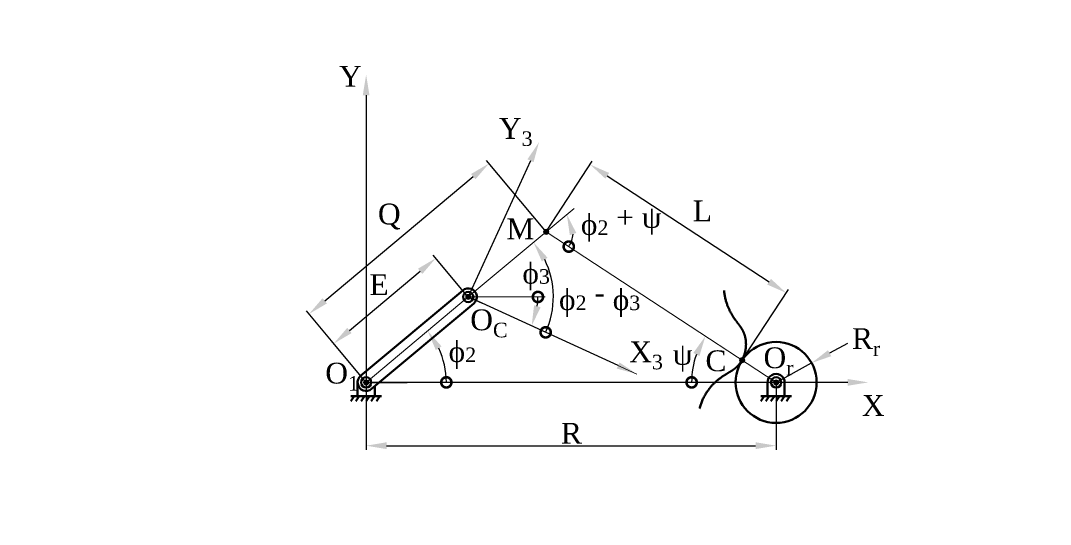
# Model space of a CAD drawing. Header units: millimetres. Extents: x -627 to 1823, y -1195 to 1759.
# Drawn here: x -428.2 to -106.7, y 58.1 to 215.3 of the extents above; entities that cross this region are included whole.
import ezdxf
from ezdxf import colors
from ezdxf.entities.mleader import LeaderData, LeaderLine
from ezdxf.math import Vec2, Vec3

# ---------------------------------------------------------------- set-up
doc = ezdxf.new("R2010")
doc.units = ezdxf.units.MM
for name, color, linetype, lineweight in [('coordinate', 7, 'Continuous', 20), ('DIM', 7, 'Continuous', 20), ('PROFILE', 7, 'Continuous', 50)]:
    doc.layers.add(name, color=color, linetype=linetype, lineweight=lineweight)
doc.styles.get("Standard").update_dxf_attribs({"font": 'arial.ttf'})
doc.dimstyles.new('凸輪專題用', dxfattribs={"dimtxt": 2.5, "dimasz": 8, "dimexe": 1.25, "dimexo": 0.625, "dimtad": 1, "dimtxsty": 'Standard', "dimcen": 0, "dimadec": 0, "dimazin": 0, "dimtfac": 1, "dimtmove": 0, "dimatfit": 3, "dimfxl": 1, "dimarcsym": 0})

# ---------------------------------------------------------------- blocks, each defined once
blk = doc.blocks.new('_DotSmall')
at = {"color": 0, "linetype": 'ByBlock', "const_width": 0.5}
blk.add_lwpolyline([(-0.0625, 0, 1), (0.0625, 0, 1)], format="xyb", close=True, dxfattribs=at)
blk = doc.blocks.new('*D25')
at = {"layer": 'Defpoints', "color": 0, "transparency": 16777216}
for p in [(111.14, 439.26), (101.88, 431.52), (101.88, 431.52), (109.91, 433.75), (146.75, 402.15)]:
    blk.add_point(p, dxfattribs=at)
at = {"layer": 'DIM', "color": 0, "lineweight": -2, "transparency": 16777216}
blk.add_arc((101.88, 431.52), 8.33, 326.7967, 12.1247, dxfattribs=at)
at = {"layer": 'DIM', "color": 0, "transparency": 16777216}
blk.add_solid([(109.43, 432.98), (110.63, 433.56), (108.28, 436.87)], dxfattribs=at)
at = {"layer": 'DIM', "color": 0, "lineweight": -2, "transparency": 16777216, "xscale": 4, "yscale": 4, "zscale": 4, "rotation": 236.7967224237233}
blk.add_blockref('_DotSmall', (108.86, 426.96), dxfattribs=at)
blk = doc.blocks.new('*D28')
at = {"layer": 'Defpoints', "color": 0, "transparency": 16777216}
for p in [(101.88, 431.52), (102.13, 424.92), (86.68, 418.82), (86.68, 418.82), (121.61, 409.4)]:
    blk.add_point(p, dxfattribs=at)
at = {"layer": 'DIM', "color": 0, "lineweight": -2, "transparency": 16777216}
blk.add_arc((86.68, 418.82), 16.61, 344.9147, 26.0608, dxfattribs=at)
at = {"layer": 'DIM', "color": 0, "transparency": 16777216}
blk.add_solid([(101.04, 425.75), (102.16, 426.47), (99.42, 429.47)], dxfattribs=at)
at = {"layer": 'DIM', "color": 0, "lineweight": -2, "transparency": 16777216, "xscale": 4, "yscale": 4, "zscale": 4, "rotation": 254.9147327867577}
blk.add_blockref('_DotSmall', (102.72, 414.49), dxfattribs=at)
blk = doc.blocks.new('*D38')
at = {"layer": 'Defpoints', "color": 0, "transparency": 16777216}
for p in [(-288.47, 129.08), (-297.96, 113.63), (-320.35, 102.42), (-320.35, 102.42), (-192.35, 102.42)]:
    blk.add_point(p, dxfattribs=at)
at = {"layer": 'DIM', "color": 0, "lineweight": -2, "transparency": 16777216}
blk.add_arc((-320.35, 102.42), 25.04, 0, 25.2136, dxfattribs=at)
at = {"layer": 'DIM', "color": 0, "transparency": 16777216}
blk.add_solid([(-298.6, 112.51), (-296.8, 113.66), (-301.14, 118.48)], dxfattribs=at)
at = {"layer": 'DIM', "color": 0, "lineweight": -2, "transparency": 16777216, "xscale": 6.4, "yscale": 6.4, "zscale": 6.4, "rotation": 270}
blk.add_blockref('_DotSmall', (-295.31, 102.42), dxfattribs=at)
blk = doc.blocks.new('*D39')
at = {"layer": 'Defpoints', "color": 0, "transparency": 16777216}
for p in [(-298.59, 141.18), (-288.47, 129.08), (-320.35, 102.42)]:
    blk.add_point(p, dxfattribs=at)
at = {"layer": 'DIM', "color": 0, "lineweight": -2, "transparency": 16777216}
for p, q in [((-288.87, 129.56), (-299.39, 142.14)), ((-325.56, 118.63), (-303.5, 137.08)), ((-320.75, 102.9), (-331.28, 115.48))]:
    blk.add_line(p, q, dxfattribs=at)
at = {"layer": 'DIM', "color": 0, "transparency": 16777216}
for points in [[(-304.18, 137.9), (-302.81, 136.26), (-298.59, 141.18)], [(-326.25, 119.45), (-324.88, 117.81), (-330.47, 114.52)]]:
    blk.add_solid(points, dxfattribs=at)
at = {"layer": 'DIM', "color": 0, "transparency": 16777216, "insert": (-315.78, 129.25), "char_height": 2.5, "attachment_point": 5, "rotation": 39.8965}
blk.add_mtext('{\\fTimes New Roman|b0|i0|c0|p18; }', dxfattribs=at)
blk = doc.blocks.new('*D35')
at = {"layer": 'Defpoints', "color": 0, "transparency": 16777216}
for p in [(-281.99, 170.75), (-264.15, 149.41), (-320.35, 102.42)]:
    blk.add_point(p, dxfattribs=at)
at = {"layer": 'DIM', "color": 0, "lineweight": -2, "transparency": 16777216}
for p, q in [((-264.55, 149.89), (-282.79, 171.71)), ((-333.29, 127.87), (-286.9, 166.64)), ((-320.75, 102.9), (-339, 124.72))]:
    blk.add_line(p, q, dxfattribs=at)
at = {"layer": 'DIM', "color": 0, "transparency": 16777216}
for points in [[(-287.59, 167.46), (-286.22, 165.83), (-281.99, 170.75)], [(-333.97, 128.68), (-332.6, 127.05), (-338.2, 123.76)]]:
    blk.add_solid(points, dxfattribs=at)
at = {"layer": 'DIM', "color": 0, "transparency": 16777216, "insert": (-309.51, 150.19), "char_height": 2.5, "attachment_point": 5, "rotation": 39.8965}
blk.add_mtext('{\\fTimes New Roman|b0|i0|c0|p18; }', dxfattribs=at)
blk = doc.blocks.new('*D36')
at = {"layer": 'Defpoints', "color": 0, "transparency": 16777216}
for p in [(-320.35, 102.42), (-192.35, 102.42), (-192.35, 82.66)]:
    blk.add_point(p, dxfattribs=at)
at = {"layer": 'DIM', "color": 0, "lineweight": -2, "transparency": 16777216}
for p, q in [((-320.35, 101.79), (-320.35, 81.41)), ((-192.35, 101.79), (-192.35, 81.41)), ((-313.95, 82.66), (-198.75, 82.66))]:
    blk.add_line(p, q, dxfattribs=at)
at = {"layer": 'DIM', "color": 0, "transparency": 16777216}
for points in [[(-313.95, 83.73), (-313.95, 81.6), (-320.35, 82.66)], [(-198.75, 83.73), (-198.75, 81.6), (-192.35, 82.66)]]:
    blk.add_solid(points, dxfattribs=at)
at = {"layer": 'DIM', "color": 0, "transparency": 16777216, "insert": (-256.25, 86.54), "char_height": 2.5, "attachment_point": 5}
blk.add_mtext('{\\fTimes New Roman|b0|i0|c0|p18;\\H2.6x;R\\fArial|b0|i0|c0|p34;\\H0.61538x; }', dxfattribs=at)
blk = doc.blocks.new('*D37')
at = {"layer": 'Defpoints', "color": 0, "transparency": 16777216}
for p in [(-181.25, 108.47), (-192.35, 102.42)]:
    blk.add_point(p, dxfattribs=at)
at = {"layer": 'DIM', "color": 0, "lineweight": -2, "transparency": 16777216}
for p, q in [((-170.02, 114.6), (-175.63, 111.53)), ((-192.35, 102.42), (-181.25, 108.47))]:
    blk.add_line(p, q, dxfattribs=at)
at = {"layer": 'DIM', "color": 0, "transparency": 16777216}
blk.add_solid([(-176.15, 112.47), (-175.12, 110.6), (-181.25, 108.47)], dxfattribs=at)
blk = doc.blocks.new('*D40')
at = {"layer": 'Defpoints', "color": 0, "transparency": 16777216}
for p in [(-264.15, 149.41), (-263.26, 137.47), (-288.47, 129.08), (-288.47, 129.08), (-235.83, 105.01)]:
    blk.add_point(p, dxfattribs=at)
at = {"layer": 'DIM', "color": 0, "lineweight": -2, "transparency": 16777216}
blk.add_arc((-288.47, 129.08), 26.57, 335.4284, 26.0608, dxfattribs=at)
at = {"layer": 'DIM', "color": 0, "transparency": 16777216}
blk.add_solid([(-265.49, 140.17), (-263.7, 141.33), (-268.08, 146.12)], dxfattribs=at)
at = {"layer": 'DIM', "color": 0, "lineweight": -2, "transparency": 16777216, "xscale": 6.4, "yscale": 6.4, "zscale": 6.4, "rotation": 245.4284483946054}
blk.add_blockref('_DotSmall', (-264.3, 118.03), dxfattribs=at)
blk = doc.blocks.new('*D90')
at = {"layer": 'Defpoints', "color": 0, "transparency": 16777216}
for p in [(-57.89, 123.9), (-75.16, 104.56), (-89.78, 97.24), (-89.78, 97.24), (38.22, 97.24)]:
    blk.add_point(p, dxfattribs=at)
at = {"layer": 'DIM', "color": 0, "lineweight": -2, "transparency": 16777216}
blk.add_arc((-89.78, 97.24), 16.35, 360, 17.3291, dxfattribs=at)
at = {"layer": 'DIM', "color": 0, "transparency": 16777216}
blk.add_solid([(-75.11, 101.6), (-73.23, 102.62), (-77.24, 107.73)], dxfattribs=at)
at = {"layer": 'DIM', "color": 0, "lineweight": -2, "transparency": 16777216, "xscale": 6.4, "yscale": 6.4, "zscale": 6.4, "rotation": 269.9999999999999}
blk.add_blockref('_DotSmall', (-73.43, 97.24), dxfattribs=at)
blk = doc.blocks.new('*D91')
at = {"layer": 'Defpoints', "color": 0, "transparency": 16777216}
for p in [(-33.58, 144.23), (-47, 128.42), (-57.89, 123.9), (-57.89, 123.9), (40.01, 102.75)]:
    blk.add_point(p, dxfattribs=at)
at = {"layer": 'DIM', "color": 0, "lineweight": -2, "transparency": 16777216}
blk.add_arc((-57.89, 123.9), 11.79, 347.8121, 8.4039, dxfattribs=at)
at = {"layer": 'DIM', "color": 0, "transparency": 16777216}
blk.add_solid([(-47.2, 125.19), (-45.26, 126.06), (-48.85, 131.46)], dxfattribs=at)
at = {"layer": 'DIM', "color": 0, "lineweight": -2, "transparency": 16777216, "xscale": 6.4, "yscale": 6.4, "zscale": 6.4, "rotation": 257.8121147853838}
blk.add_blockref('_DotSmall', (-46.37, 121.41), dxfattribs=at)
blk = doc.blocks.new('*D97')
at = {"layer": 'Defpoints', "color": 0, "transparency": 16777216}
for p in [(-264.15, 149.41), (-189.19, 130.34), (-202.93, 109.34)]:
    blk.add_point(p, dxfattribs=at)
at = {"layer": 'DIM', "color": 0, "lineweight": -2, "transparency": 16777216}
for p, q in [((-263.81, 149.93), (-249.73, 171.45)), ((-245.06, 166.9), (-194.55, 133.84)), ((-202.59, 109.86), (-188.51, 131.38))]:
    blk.add_line(p, q, dxfattribs=at)
at = {"layer": 'DIM', "color": 0, "transparency": 16777216}
for points in [[(-244.47, 167.79), (-245.64, 166), (-250.41, 170.4)], [(-193.96, 134.73), (-195.13, 132.95), (-189.19, 130.34)]]:
    blk.add_solid(points, dxfattribs=at)
blk = doc.blocks.new('*D98')
at = {"layer": 'Defpoints', "color": 0, "transparency": 16777216}
for p in [(-264.15, 149.41), (-218.23, 107.48), (-320.35, 102.42), (-192.35, 102.42), (-192.35, 102.42)]:
    blk.add_point(p, dxfattribs=at)
at = {"layer": 'DIM', "color": 0, "lineweight": -2, "transparency": 16777216}
blk.add_arc((-192.35, 102.42), 26.37, 160.7392, 180, dxfattribs=at)
at = {"layer": 'DIM', "color": 0, "transparency": 16777216}
blk.add_solid([(-218.2, 111.59), (-216.29, 110.64), (-214.41, 116.86)], dxfattribs=at)
at = {"layer": 'DIM', "color": 0, "lineweight": -2, "transparency": 16777216, "xscale": 6.4, "yscale": 6.4, "zscale": 6.4, "rotation": 270}
blk.add_blockref('_DotSmall', (-218.72, 102.42), dxfattribs=at)
blk = doc.blocks.new('*D99')
at = {"layer": 'Defpoints', "color": 0, "transparency": 16777216}
for p in [(-255.42, 156.71), (-256.02, 151.66), (-264.15, 149.41), (-288.47, 129.08), (-192.35, 102.42)]:
    blk.add_point(p, dxfattribs=at)
at = {"layer": 'DIM', "color": 0, "lineweight": -2, "transparency": 16777216}
blk.add_arc((-264.15, 149.41), 8.43, 326.7967, 355.3003, dxfattribs=at)
at = {"layer": 'DIM', "color": 0, "transparency": 16777216}
blk.add_solid([(-256.76, 148.39), (-254.73, 149.04), (-257.68, 154.82)], dxfattribs=at)
at = {"layer": 'DIM', "color": 0, "lineweight": -2, "transparency": 16777216, "xscale": 6.4, "yscale": 6.4, "zscale": 6.4, "rotation": 236.7967224237233}
blk.add_blockref('_DotSmall', (-257.09, 144.79), dxfattribs=at)
blk = doc.blocks.new('*D101')
at = {"layer": 'Defpoints', "color": 0, "transparency": 16777216}
for p in [(-248.19, -270.22), (-259.18, -279.41), (-250.81, -281.57), (-297.41, -311.37), (-184.44, -345.92)]:
    blk.add_point(p, dxfattribs=at)
at = {"layer": 'DIM', "color": 0, "lineweight": -2, "transparency": 16777216}
blk.add_arc((-259.18, -279.41), 8.65, 318.3366, 356.4533, dxfattribs=at)
at = {"layer": 'DIM', "color": 0, "transparency": 16777216}
blk.add_solid([(-251.57, -280.28), (-249.54, -279.61), (-252.55, -273.86)], dxfattribs=at)
at = {"layer": 'DIM', "color": 0, "lineweight": -2, "transparency": 16777216, "xscale": 6.4, "yscale": 6.4, "zscale": 6.4, "rotation": 228.3365734156089}
blk.add_blockref('_DotSmall', (-252.72, -285.16), dxfattribs=at)
blk = doc.blocks.new('*D122')
at = {"layer": 'Defpoints', "color": 0, "transparency": 16777216}
for p in [(-288.47, 129.08), (-288.47, 129.08), (-264.46, 129.08), (-267.59, 122.94), (-235.83, 105.01)]:
    blk.add_point(p, dxfattribs=at)
at = {"layer": 'DIM', "color": 0, "lineweight": -2, "transparency": 16777216}
blk.add_arc((-288.47, 129.08), 21.76, 352.3409, 0, dxfattribs=at)
at = {"layer": 'DIM', "color": 0, "transparency": 16777216}
blk.add_solid([(-265.87, 125.88), (-267.92, 126.47), (-268.68, 120.03)], dxfattribs=at)
at = {"layer": 'DIM', "color": 0, "lineweight": -2, "transparency": 16777216, "xscale": 6.4, "yscale": 6.4, "zscale": 6.4, "rotation": 90}
blk.add_blockref('_DotSmall', (-266.71, 129.08), dxfattribs=at)
blk = doc.blocks.new('*D123')
at = {"layer": 'Defpoints', "color": 0, "transparency": 16777216}
for p in [(-297.41, -311.37), (-297.41, -311.37), (-255.61, -311.37), (-265.96, -315.86), (-199.5, -332.51)]:
    blk.add_point(p, dxfattribs=at)
at = {"layer": 'PROFILE', "color": 0, "lineweight": -2, "transparency": 16777216}
blk.add_arc((-297.41, -311.37), 31.77, 359.3751, 0, dxfattribs=at)
at = {"layer": 'PROFILE', "color": 0, "transparency": 16777216}
blk.add_solid([(-264.59, -311.83), (-266.71, -311.6), (-266.36, -318.07)], dxfattribs=at)
at = {"layer": 'PROFILE', "color": 0, "lineweight": -2, "transparency": 16777216, "xscale": 6.4, "yscale": 6.4, "zscale": 6.4, "rotation": 90}
blk.add_blockref('_DotSmall', (-265.64, -311.37), dxfattribs=at)
blk = doc.blocks.new('*D160')
at = {"layer": 'Defpoints', "color": 0, "transparency": 16777216}
for p in [(-261.38, -76.63), (-215.46, -118.56), (-317.58, -123.62), (-189.58, -123.62), (-189.58, -123.62)]:
    blk.add_point(p, dxfattribs=at)
at = {"layer": 'DIM', "color": 0, "lineweight": -2, "transparency": 16777216}
blk.add_arc((-189.58, -123.62), 26.37, 160.7392, 180, dxfattribs=at)
at = {"layer": 'DIM', "color": 0, "transparency": 16777216}
blk.add_solid([(-215.43, -114.45), (-213.52, -115.39), (-211.64, -109.18)], dxfattribs=at)
at = {"layer": 'DIM', "color": 0, "lineweight": -2, "transparency": 16777216, "xscale": 6.4, "yscale": 6.4, "zscale": 6.4, "rotation": 270}
blk.add_blockref('_DotSmall', (-215.95, -123.62), dxfattribs=at)
blk = doc.blocks.new('*D164')
at = {"layer": 'Defpoints', "color": 0, "transparency": 16777216}
for p in [(53.07, 289.51), (35.8, 270.17), (21.18, 262.85), (21.18, 262.85), (149.18, 262.85)]:
    blk.add_point(p, dxfattribs=at)
at = {"layer": 'DIM', "color": 0, "lineweight": -2, "transparency": 16777216}
blk.add_arc((21.18, 262.85), 16.35, 360, 17.3291, dxfattribs=at)
at = {"layer": 'DIM', "color": 0, "transparency": 16777216}
blk.add_solid([(35.85, 267.21), (37.73, 268.23), (33.72, 273.34)], dxfattribs=at)
at = {"layer": 'DIM', "color": 0, "lineweight": -2, "transparency": 16777216, "xscale": 6.4, "yscale": 6.4, "zscale": 6.4, "rotation": 269.9999999999999}
blk.add_blockref('_DotSmall', (37.53, 262.85), dxfattribs=at)
blk = doc.blocks.new('*D170')
at = {"layer": 'Defpoints', "color": 0, "transparency": 16777216}
for p in [(94.2, 323.89), (64.2, 294.59), (53.07, 289.51), (53.07, 289.51), (150.07, 279.05)]:
    blk.add_point(p, dxfattribs=at)
at = {"layer": 'DIM', "color": 0, "lineweight": -2, "transparency": 16777216}
blk.add_arc((53.07, 289.51), 12.24, 353.8456, 9.5952, dxfattribs=at)
at = {"layer": 'DIM', "color": 0, "transparency": 16777216}
blk.add_solid([(64.17, 291.1), (66.11, 291.99), (62.46, 297.36)], dxfattribs=at)
at = {"layer": 'DIM', "color": 0, "lineweight": -2, "transparency": 16777216, "xscale": 6.4, "yscale": 6.4, "zscale": 6.4, "rotation": 263.8456486269701}
blk.add_blockref('_DotSmall', (65.24, 288.19), dxfattribs=at)
blk = doc.blocks.new('*D190')
at = {"layer": 'Defpoints', "color": 0, "transparency": 16777216}
for p in [(-303.06, -461.4), (-303.06, -461.4), (-267.5, -461.4), (-276.36, -463.32), (-254.56, -466.63)]:
    blk.add_point(p, dxfattribs=at)
at = {"layer": 'DIM', "color": 0, "lineweight": -2, "transparency": 16777216}
for start, end in [(360, 13.7284), (353.8456, 360), (326.3887, 340.1171)]:
    blk.add_arc((-303.06, -461.4), 26.77, start, end, dxfattribs=at)
at = {"layer": 'DIM', "color": 0, "transparency": 16777216}
blk.add_solid([(-278.92, -470.27), (-276.85, -470.75), (-276.44, -464.27)], dxfattribs=at)
at = {"layer": 'DIM', "color": 0, "lineweight": -2, "transparency": 16777216, "xscale": 6.4, "yscale": 6.4, "zscale": 6.4, "rotation": 269.9999999999999}
blk.add_blockref('_DotSmall', (-276.29, -461.4), dxfattribs=at)

msp = doc.modelspace()

# ---------------------------------------------------------------- hatches: boundary and pattern name
at = {"layer": 'DIM'}
h = msp.add_hatch(color=256, dxfattribs=at)
h.dxf.hatch_style = 1
h.paths.add_polyline_path([(-264.95, 149.406, 0.1758613), (-264.764, 148.893), (-264.15, 149.406), (-263.536, 149.919, 0.7008809)])
h.paths.add_polyline_path([(-264.15, 149.406), (-264.764, 148.893, 0.5034958), (-263.481, 148.968)])
h.paths.add_polyline_path([(-263.35, 149.406, 0.1758613), (-263.536, 149.919), (-264.15, 149.406), (-263.481, 148.968, 0.1458988)])
h = msp.add_hatch(color=256, dxfattribs=at)
h.dxf.hatch_style = 1
h.paths.add_polyline_path([(-287.666, 129.078), (-288.466, 129.078), (-289.08, 128.565, 0.7008809)])
h.paths.add_polyline_path([(-288.621, 129.863, 0.3582298), (-289.266, 129.078, 0.1758613), (-289.08, 128.565), (-288.466, 129.078)])
h.paths.add_polyline_path([(-287.852, 129.591, 0.2738851), (-288.621, 129.863), (-288.466, 129.078)])
h.paths.add_polyline_path([(-287.681, 129.233, 0.1260307), (-287.852, 129.591), (-288.466, 129.078)])
h.paths.add_polyline_path([(-287.681, 129.233), (-288.466, 129.078), (-287.666, 129.078, 0.0487501)])
h = msp.add_hatch(color=256, dxfattribs=at)
h.dxf.hatch_style = 1
h.paths.add_polyline_path([(-202.474, 109.997, 0.4235122), (-203.602, 109.78), (-202.933, 109.342, -0.0158228)])
h.paths.add_polyline_path([(-203.602, 109.78, 0.1458988), (-203.733, 109.342, 0.2614579), (-203.35, 108.659, -0.0158228), (-202.933, 109.342)])
h.paths.add_polyline_path([(-202.933, 109.342, 0.0158228), (-203.35, 108.659, 0.4049756), (-202.263, 108.904)])
h.paths.add_polyline_path([(-202.474, 109.997, 0.0158228), (-202.933, 109.342), (-202.263, 108.904, 0.1458988), (-202.133, 109.342, 0.2446231)])
h = msp.add_hatch(color=256, dxfattribs=at)
h.dxf.hatch_style = 1
h.paths.add_polyline_path([(-320.354, 103.218, 0.4142136), (-321.154, 102.418, 1), (-319.554, 102.418), (-320.354, 102.418)])
h.paths.add_polyline_path([(-319.74, 102.931, 0.2221686), (-320.354, 103.218), (-320.354, 102.418)], flags=17)
h.paths.add_polyline_path([(-319.74, 102.931), (-320.354, 102.418), (-319.554, 102.418, 0.1758613)], flags=17)
h = msp.add_hatch(color=256, dxfattribs=at)
h.dxf.hatch_style = 1
h.paths.add_polyline_path([(-193.023, 102.856), (-192.354, 102.418), (-191.554, 102.418, 0.7453548)])
h.paths.add_polyline_path([(-193.023, 102.856, 0.1458988), (-193.154, 102.418), (-192.354, 102.418)])
h.paths.add_polyline_path([(-191.554, 102.418), (-192.354, 102.418), (-193.154, 102.418, 1)])

# ---------------------------------------------------------------- linework, layer by layer
for p, q in [((-288.466, 129.078), (-255.417, 156.707)), ((-288.466, 129.078), (-264.15, 149.406)), ((-264.15, 149.406), (-192.354, 102.418)), ((-320.354, 102.418), (-288.466, 129.078)), ((-288.466, 129.078), (-264.458, 129.078)), ((-288.466, 129.078), (-235.833, 105.012)), ((-320.354, 102.418), (-192.354, 102.418)), ((-320.354, 102.418), (-192.354, 102.418))]:
    msp.add_line(p, q, dxfattribs=at)
for centre in [(-264.15, 149.406), (-288.466, 129.078), (-202.933, 109.342), (-320.354, 102.418), (-192.354, 102.418)]:
    msp.add_circle(centre, 0.8, dxfattribs=at)
at = {"layer": 'PROFILE'}
for p, q in [((-322.064, 104.464), (-290.176, 131.124)), ((-318.644, 100.372), (-286.755, 127.032)), ((-323.021, 102.418), (-323.021, 98.152)), ((-317.687, 98.152), (-317.687, 101.172)), ((-195.021, 102.418), (-195.021, 98.152)), ((-189.687, 98.152), (-189.687, 102.418)), ((-325.154, 98.152), (-315.554, 98.152)), ((-324.09, 98.152), (-325.14, 96.572)), ((-322.49, 98.152), (-323.54, 96.572)), ((-320.89, 98.152), (-321.94, 96.572)), ((-319.29, 98.152), (-320.34, 96.572)), ((-317.69, 98.152), (-318.74, 96.572)), ((-316.09, 98.152), (-317.14, 96.572)), ((-197.154, 98.152), (-187.554, 98.152)), ((-196.09, 98.152), (-197.14, 96.572)), ((-194.49, 98.152), (-195.54, 96.572)), ((-192.89, 98.152), (-193.94, 96.572)), ((-191.29, 98.152), (-192.34, 96.572)), ((-189.69, 98.152), (-190.74, 96.572)), ((-188.09, 98.152), (-189.14, 96.572))]:
    msp.add_line(p, q, dxfattribs=at)
for centre, radius in [((-288.466, 129.078), 1.6), ((-192.354, 102.418), 12.643), ((-320.354, 102.418), 1.6), ((-192.354, 102.418), 1.6)]:
    msp.add_circle(centre, radius, dxfattribs=at)
for centre, start, end in [((-288.466, 129.078), 309.53411, 130.25884), ((-320.354, 102.418), 129.89647, 309.89647), ((-192.354, 102.418), 358.13818, 181.86182)]:
    msp.add_arc(centre, 2.667, start, end, dxfattribs=at)
msp.add_open_spline([(-208.582, 131.141), (-208.564, 130.929), (-208.529, 130.507), (-208.446, 129.884), (-208.343, 129.275), (-208.22, 128.684), (-208.08, 128.115), (-207.926, 127.569), (-207.761, 127.05), (-207.587, 126.557), (-207.407, 126.092), (-207.224, 125.655), (-207.039, 125.244), (-206.855, 124.86), (-206.672, 124.501), (-206.493, 124.166), (-206.319, 123.854), (-206.149, 123.564), (-205.985, 123.293), (-205.828, 123.041), (-205.677, 122.807), (-205.532, 122.588), (-205.394, 122.384), (-205.262, 122.194), (-205.137, 122.016), (-205.018, 121.849), (-204.905, 121.693), (-204.797, 121.546), (-204.695, 121.408), (-204.598, 121.278), (-204.506, 121.155), (-204.418, 121.039), (-204.335, 120.928), (-204.256, 120.824), (-204.18, 120.724), (-204.108, 120.628), (-204.039, 120.537), (-203.973, 120.449), (-203.91, 120.365), (-203.849, 120.284), (-203.791, 120.205), (-203.735, 120.129), (-203.681, 120.055), (-203.628, 119.983), (-203.578, 119.913), (-203.529, 119.844), (-203.481, 119.776), (-203.435, 119.709), (-203.389, 119.644), (-203.345, 119.579), (-203.302, 119.515), (-203.26, 119.451), (-203.218, 119.387), (-203.178, 119.324), (-203.138, 119.261), (-203.098, 119.198), (-203.059, 119.135), (-203.021, 119.072), (-202.983, 119.008), (-202.946, 118.944), (-202.909, 118.88), (-202.873, 118.815), (-202.837, 118.749), (-202.801, 118.683), (-202.766, 118.617), (-202.731, 118.549), (-202.696, 118.481), (-202.662, 118.412), (-202.628, 118.342), (-202.595, 118.272), (-202.561, 118.2), (-202.529, 118.127), (-202.496, 118.054), (-202.464, 117.979), (-202.432, 117.903), (-202.401, 117.827), (-202.37, 117.749), (-202.34, 117.67), (-202.31, 117.59), (-202.281, 117.509), (-202.252, 117.427), (-202.223, 117.344), (-202.196, 117.259), (-202.168, 117.174), (-202.142, 117.087), (-202.116, 116.999), (-202.09, 116.91), (-202.066, 116.82), (-202.042, 116.729), (-202.018, 116.637), (-201.996, 116.543), (-201.974, 116.449), (-201.953, 116.354), (-201.933, 116.257), (-201.914, 116.16), (-201.896, 116.061), (-201.879, 115.962), (-201.862, 115.861), (-201.847, 115.76), (-201.832, 115.658), (-201.819, 115.555), (-201.806, 115.451), (-201.795, 115.346), (-201.785, 115.24), (-201.775, 115.134), (-201.767, 115.027), (-201.76, 114.919), (-201.754, 114.811), (-201.75, 114.702), (-201.746, 114.592), (-201.744, 114.482), (-201.743, 114.371), (-201.743, 114.26), (-201.744, 114.149), (-201.747, 114.037), (-201.751, 113.924), (-201.756, 113.812), (-201.762, 113.699), (-201.77, 113.586), (-201.779, 113.472), (-201.789, 113.359), (-201.8, 113.245), (-201.813, 113.132), (-201.827, 113.018), (-201.843, 112.904), (-201.859, 112.79), (-201.877, 112.677), (-201.896, 112.563), (-201.917, 112.45), (-201.938, 112.337), (-201.961, 112.224), (-201.986, 112.112), (-202.011, 112), (-202.038, 111.888), (-202.066, 111.777), (-202.095, 111.666), (-202.125, 111.555), (-202.156, 111.446), (-202.189, 111.336), (-202.223, 111.228), (-202.258, 111.12), (-202.293, 111.012), (-202.331, 110.906), (-202.369, 110.8), (-202.408, 110.695), (-202.448, 110.591), (-202.489, 110.488), (-202.531, 110.385), (-202.574, 110.284), (-202.618, 110.183), (-202.663, 110.084), (-202.708, 109.985), (-202.755, 109.887), (-202.802, 109.791), (-202.85, 109.696), (-202.899, 109.601), (-202.948, 109.508), (-202.998, 109.416), (-203.049, 109.325), (-203.1, 109.235), (-203.152, 109.147), (-203.205, 109.06), (-203.258, 108.974), (-203.311, 108.889), (-203.365, 108.805), (-203.42, 108.723), (-203.475, 108.642), (-203.53, 108.562), (-203.585, 108.484), (-203.641, 108.407), (-203.697, 108.331), (-203.754, 108.256), (-203.81, 108.183), (-203.867, 108.111), (-203.924, 108.04), (-203.981, 107.971), (-204.038, 107.902), (-204.095, 107.835), (-204.153, 107.77), (-204.21, 107.705), (-204.268, 107.642), (-204.325, 107.58), (-204.383, 107.519), (-204.44, 107.459), (-204.498, 107.401), (-204.555, 107.343), (-204.613, 107.287), (-204.67, 107.231), (-204.728, 107.177), (-204.785, 107.124), (-204.843, 107.071), (-204.9, 107.02), (-204.958, 106.969), (-205.015, 106.92), (-205.073, 106.871), (-205.13, 106.823), (-205.188, 106.775), (-205.246, 106.729), (-205.304, 106.683), (-205.363, 106.637), (-205.421, 106.592), (-205.48, 106.547), (-205.54, 106.503), (-205.6, 106.459), (-205.66, 106.415), (-205.721, 106.372), (-205.783, 106.328), (-205.846, 106.285), (-205.91, 106.241), (-205.975, 106.198), (-206.041, 106.153), (-206.109, 106.109), (-206.178, 106.064), (-206.249, 106.018), (-206.322, 105.972), (-206.397, 105.925), (-206.474, 105.876), (-206.554, 105.827), (-206.637, 105.776), (-206.723, 105.723), (-206.813, 105.668), (-206.906, 105.612), (-207.003, 105.553), (-207.105, 105.492), (-207.211, 105.428), (-207.323, 105.36), (-207.441, 105.29), (-207.565, 105.215), (-207.695, 105.136), (-207.832, 105.052), (-207.977, 104.962), (-208.13, 104.867), (-208.292, 104.765), (-208.463, 104.656), (-208.645, 104.538), (-208.836, 104.412), (-209.038, 104.275), (-209.252, 104.128), (-209.478, 103.968), (-209.716, 103.795), (-209.967, 103.607), (-210.231, 103.403), (-210.507, 103.181), (-210.796, 102.94), (-211.097, 102.678), (-211.41, 102.393), (-211.732, 102.084), (-212.064, 101.75), (-212.403, 101.389), (-212.747, 101), (-213.094, 100.583), (-213.44, 100.139), (-213.782, 99.666), (-214.117, 99.167), (-214.441, 98.643), (-214.752, 98.098), (-215.045, 97.533), (-215.317, 96.954), (-215.568, 96.364), (-215.794, 95.768), (-215.994, 95.17), (-216.141, 94.669), (-216.221, 94.368), (-216.246, 94.267)], degree=3, knots=[0, 0, 0, 0, 0.5421495, 1.0776775, 1.6035436, 2.1170015, 2.6156702, 3.0975698, 3.5611401, 4.0052352, 4.4291032, 4.832347, 5.2148859, 5.5769052, 5.9188103, 6.241182, 6.5447309, 6.8302658, 7.0986606, 7.3508246, 7.5876873, 7.8101738, 8.0191979, 8.2156504, 8.4003889, 8.5742392, 8.7379837, 8.8923679, 9.0380941, 9.1758248, 9.3061805, 9.4297436, 9.5470604, 9.6586376, 9.7649525, 9.866446, 9.9635319, 10.0565944, 10.1459908, 10.2320541, 10.3150935, 10.3953987, 10.4732358, 10.5488547, 10.6224874, 10.6943494, 10.7646414, 10.8335504, 10.9012487, 10.9678975, 11.033648, 11.0986387, 11.1629995, 11.2268506, 11.2903034, 11.3534625, 11.4164244, 11.4792786, 11.5421067, 11.6049867, 11.6679895, 11.7311804, 11.7946199, 11.858365, 11.922467, 11.9869723, 12.0519251, 12.117365, 12.1833284, 12.2498485, 12.3169541, 12.3846737, 12.4530303, 12.5220463, 12.5917401, 12.6621297, 12.7332288, 12.8050499, 12.8776039, 12.9508997, 13.0249439, 13.0997421, 13.1752968, 13.2516115, 13.3286858, 13.4065192, 13.48511, 13.5644546, 13.6445483, 13.725386, 13.8069606, 13.8892642, 13.9722887, 14.0560236, 14.1404595, 14.2255838, 14.3113851, 14.3978496, 14.4849653, 14.5727161, 14.6610882, 14.7500648, 14.8396305, 14.9297688, 15.0204612, 15.1116904, 15.203438, 15.2956851, 15.3884131, 15.4816014, 15.5752306, 15.6692799, 15.7637287, 15.858556, 15.9537408, 16.0492607, 16.1450938, 16.2412181, 16.3376121, 16.4342518, 16.5311153, 16.6281801, 16.7254219, 16.8228181, 16.9203458, 17.0179815, 17.1157007, 17.2134811, 17.3112983, 17.4091292, 17.5069498, 17.604737, 17.7024671, 17.8001156, 17.8976599, 17.9950763, 18.0923422, 18.1894331, 18.2863272, 18.3830004, 18.4794303, 18.5755945, 18.6714712, 18.767037, 18.862271, 18.95715, 19.0516549, 19.1457624, 19.2394525, 19.3327054, 19.4255002, 19.5178169, 19.6096372, 19.7009418, 19.7917124, 19.8819305, 19.9715792, 20.0606408, 20.1491004, 20.2369406, 20.3241482, 20.4107067, 20.4966036, 20.5818252, 20.6663601, 20.750196, 20.8333223, 20.9157294, 20.9974089, 21.0783521, 21.158552, 21.2380047, 21.3167032, 21.3946451, 21.4718278, 21.5482508, 21.6239147, 21.6988203, 21.7729719, 21.8463742, 21.9190337, 21.9909591, 22.0621603, 22.1326503, 22.2024428, 22.2715544, 22.3400041, 22.407813, 22.4750052, 22.5416066, 22.6076474, 22.6731602, 22.7381802, 22.8027467, 22.8669037, 22.9306965, 22.9941768, 23.0573998, 23.1204252, 23.1833185, 23.2461503, 23.3089951, 23.371936, 23.4350614, 23.4984667, 23.5622543, 23.6265345, 23.6914276, 23.757061, 23.8235728, 23.8911116, 23.9598371, 24.0299203, 24.1015461, 24.1749136, 24.2502346, 24.3277404, 24.4076763, 24.4903081, 24.5759215, 24.6648213, 24.7573387, 24.8538273, 24.9546668, 25.0602667, 25.1710639, 25.2875301, 25.4101681, 25.539519, 25.6761588, 25.8207034, 25.9738084, 26.1361718, 26.3085303, 26.4916645, 26.6863914, 26.8935663, 27.1140738, 27.3488258, 27.5987472, 27.8647666, 28.1477989, 28.4487233, 28.7683594, 29.1074351, 29.4665514, 29.8461421, 30.2464259, 30.6673636, 31.1086068, 31.569456, 32.0488227, 32.5452074, 33.0566894, 33.5809425, 34.1152707, 34.6566698, 35.2019072, 35.7476291, 36.2904621, 36.827128, 37.3545502, 37.6205303, 37.6205303, 37.6205303, 37.6205303], dxfattribs=at)

# ---------------------------------------------------------------- texts
at = {"layer": 'DIM', "char_height": 6.5, "attachment_point": 1}
for s, insert, width in [('{\\fTimes New Roman|b0|i0|c0|p18;Y}', (-328.8, 201.218), 9.24115), ('\\A1;{\\fTimes New Roman|b0|i0|c0|p18;Y\\H0.7x;\\S^ 3;}', (-278.897, 184.934), 9.24115), ('{\\fTimes New Roman|b0|i0|c0|p18;ϕ\\A1;\\H0.7x;\\S^ 2;\\H1.42857x; - \\A0;ϕ\\A1;\\H0.7x;\\S^ 3;\\H1.42857x; }', (-260.137, 131.465), 29.6193), ('\\A1;{\\fTimes New Roman|b0|i0|c0|p18;X\\H0.7x;\\S^ 3;}', (-238.222, 115.205), 81.62844), ('\\A1;{\\fTimes New Roman|b0|i0|c0|p18;X}', (-165.546, 98.443), 81.62844)]:
    msp.add_mtext(s, dxfattribs=dict(at, insert=insert, width=width))
for s, width, insert in [('{\\fTimes New Roman|b0|i0|c0|p18;Q}', 0.0812, (-316.672, 158.222)), ('{\\fTimes New Roman|b0|i0|c0|p18;L}', 1.41224, (-218.34, 159.19)), ('{\\fTimes New Roman|b0|i0|c0|p18;ϕ\\A1;\\H0.7x;\\S^ 2;\\H1.42857x; + ψ}', 30.80633, (-253.313, 154.93)), ('{\\fTimes New Roman|b0|i0|c0|p18;ϕ\\A1;\\H0.7x;\\S^ 3;}', 1.59345, (-271.566, 139.714)), ('\\A1;{\\fTimes New Roman|b0|i0|c0|p18;R\\H0.7x;\\S^ r;}', 0.72136, (-168.658, 119.335)), ('{\\fTimes New Roman|b0|i0|c0|p18;ϕ\\A1;\\H0.7x;\\S^ 2;}', 7.13288, (-294.607, 115.248)), ('{\\fTimes New Roman|b0|i0|c0|p18;ψ}', 6.1045, (-224.595, 114.403)), ('\\A1;{\\fTimes New Roman|b0|i0|c0|p18;O\\H0.7x;\\S^ r;}', 2.57926, (-196.267, 113.349)), ('{\\fTimes New Roman|b0|i0|c0|p18;C}', 15.5927, (-214.402, 112.41))]:
    msp.add_mtext_dynamic_manual_height_columns(s, width=width, gutter_width=20, heights=[0], dxfattribs=dict(at, insert=insert))
for s, insert in [('\\A1;{\\fTimes New Roman|b0|i0|c0|p18;M}', (-276.547, 153.596)), ('{\\fTimes New Roman|b0|i0|c0|p18;E}', (-319.325, 136.158)), ('\\A1;{\\fTimes New Roman|b0|i0|c0|p18;O\\H0.7x;\\S^ C;}', (-287.841, 125.194)), ('\\A1;{\\fTimes New Roman|b0|i0|c0|p18;O\\H0.7x;\\S^ 1;}', (-333.104, 108.554))]:
    msp.add_mtext(s, dxfattribs=dict(at, insert=insert))

# ---------------------------------------------------------------- dimensions: what is measured, and where the dimension line sits
at = {"layer": 'DIM'}
for base, line1, line2, override, picture, middle in [((109.912, 433.753), ((101.882, 431.521), (146.755, 402.154)), ((101.882, 431.521), (111.136, 439.257)), {"dimasz": 4, "dimblk1": 'DotSmall', "dimsah": 1}, '*D25', (-426.597, 135.045)), ((102.127, 424.92), ((86.685, 418.816), (101.882, 431.521)), ((86.685, 418.816), (121.609, 409.402)), {"dimasz": 4, "dimblk1": 'DotSmall', "dimsah": 1}, '*D28', (-393.059, 191.029)), ((64.203, 294.592), ((53.066, 289.505), (94.197, 323.893)), ((53.066, 289.505), (150.074, 279.045)), {"dimasz": 6.4, "dimblk1": 'DotSmall', "dimsah": 1}, '*D170', (-263.28, 146.936)), ((35.801, 270.168), ((21.177, 262.846), (149.177, 262.846)), ((21.177, 262.846), (53.066, 289.505)), {"dimasz": 6.4, "dimblk1": 'DotSmall', "dimsah": 1}, '*D164', (-241.744, 125.827)), ((-267.588, 122.941), ((-288.466, 129.078), (-235.833, 105.012)), ((-288.466, 129.078), (-264.458, 129.078)), {"dimasz": 6.4, "dimblk2": 'DotSmall', "dimsah": 1}, '*D122', (63.186, 287.62)), ((-276.357, -463.32), ((-303.064, -461.404), (-267.497, -461.404)), ((-303.064, -461.404), (-254.559, -466.634)), {"dimasz": 6.4, "dimblk2": 'DotSmall', "dimsah": 1}, '*D190', (-477.487, 251.087)), ((-250.812, -281.571), ((-184.443, -345.916), (-259.183, -279.41)), ((-297.41, -311.368), (-248.19, -270.219)), {"dimasz": 6.4, "dimblk1": 'DotSmall', "dimsah": 1}, '*D101', (-285.405, 246.44)), ((-218.229, 107.48), ((-264.15, 149.406), (-192.354, 102.418)), ((-320.354, 102.418), (-192.354, 102.418)), {"dimasz": 6.4, "dimblk2": 'DotSmall', "dimsah": 1}, '*D98', (40.648, 239.841)), ((-215.457, -118.558), ((-261.379, -76.631), (-189.582, -123.619)), ((-317.582, -123.619), (-189.582, -123.619)), {"dimasz": 6.4, "dimblk2": 'DotSmall', "dimsah": 1}, '*D160', (-175.175, 172.602)), ((-256.024, 151.664), ((-288.466, 129.078), (-255.417, 156.707)), ((-264.15, 149.406), (-192.354, 102.418)), {"dimasz": 6.4, "dimblk1": 'DotSmall', "dimsah": 1}, '*D99', (-166.351, -246.734)), ((-263.257, 137.467), ((-288.466, 129.078), (-264.15, 149.406)), ((-288.466, 129.078), (-235.833, 105.012)), {"dimasz": 6.4, "dimblk1": 'DotSmall', "dimsah": 1}, '*D40', (-171.341, -242.577)), ((-47.003, 128.418), ((-57.894, 123.899), (40.011, 102.753)), ((-57.894, 123.899), (-33.579, 144.228)), {"dimasz": 6.4, "dimblk1": 'DotSmall', "dimsah": 1}, '*D91', (-135.937, -14.886)), ((-297.961, 113.631), ((-320.354, 102.418), (-192.354, 102.418)), ((-320.354, 102.418), (-288.466, 129.078)), {"dimasz": 6.4, "dimblk1": 'DotSmall', "dimsah": 1}, '*D38', (-208.469, -241.317)), ((-75.159, 104.562), ((-89.783, 97.24), (38.217, 97.24)), ((-89.783, 97.24), (-57.894, 123.899)), {"dimasz": 6.4, "dimblk1": 'DotSmall', "dimsah": 1}, '*D90', (-123.93, -34.976))]:
    dim = msp.add_angular_dim_2l(base=base, line1=line1, line2=line2, text=' ', dimstyle='凸輪專題用', override=override, dxfattribs=at)
    dim.commit()
    dim.dimension.update_dxf_attribs({"geometry": picture, "text_midpoint": middle})
for base, p1, p2, angle, text, picture, middle in [((-281.993, 170.749), (-320.354, 102.418), (-264.15, 149.406), 39.89647, '{\\fTimes New Roman|b0|i0|c0|p18; }', '*D35', (-308.303, 148.753)), ((-189.193, 130.336), (-264.15, 149.406), (-202.933, 109.342), 326.79672, ' ', '*D97', (-215.671, 147.664)), ((-298.585, 141.182), (-320.354, 102.418), (-288.466, 129.078), 39.89647, '{\\fTimes New Roman|b0|i0|c0|p18; }', '*D39', (-314.582, 127.808))]:
    dim = msp.add_linear_dim(base=base, p1=p1, p2=p2, angle=angle, text=text, dimstyle='凸輪專題用', override={"dimasz": 6.4}, dxfattribs=at)
    dim.commit()
    dim.dimension.update_dxf_attribs({"geometry": picture, "text_midpoint": middle, "dimtype": 161})
dim = msp.add_radius_dim(center=(-192.354, 102.418), mpoint=(-181.254, 108.471), text=' ', dimstyle='凸輪專題用', override={"dimasz": 6.4}, dxfattribs=at)
dim.commit()
dim.dimension.update_dxf_attribs({"geometry": '*D37', "text_midpoint": (-170.016, 114.599)})
dim = msp.add_linear_dim(base=(-192.354, 82.662), p1=(-320.354, 102.418), p2=(-192.354, 102.418), text='{\\fTimes New Roman|b0|i0|c0|p18;\\H2.6x;R\\fArial|b0|i0|c0|p34;\\H0.61538x; }', dimstyle='凸輪專題用', override={"dimasz": 6.4}, dxfattribs=at)
dim.commit()
dim.dimension.update_dxf_attribs({"geometry": '*D36', "text_midpoint": (-256.249, 82.662), "dimtype": 160})
at = {"layer": 'PROFILE'}
dim = msp.add_angular_dim_2l(base=(-265.962, -315.858), line1=((-297.41, -311.368), (-199.504, -332.514)), line2=((-297.41, -311.368), (-255.607, -311.368)), text=' ', dimstyle='凸輪專題用', override={"dimasz": 6.4, "dimblk2": 'DotSmall', "dimsah": 1}, dxfattribs=at)
dim.commit()
dim.dimension.update_dxf_attribs({"geometry": '*D123', "text_midpoint": (-342.307, 230.928)})

# ---------------------------------------------------------------- leaders
at = {"layer": 'coordinate'}
ml = msp.add_multileader_mtext('Standard', dxfattribs=at)
ml.set_content('', color=256)
ml.set_leader_properties()
ml.build(insert=Vec2(0, 0))
ml.multileader.update_dxf_attribs({"arrow_head_size": 6.4})
ctx = ml.context
ctx.base_point, ctx.char_height, ctx.arrow_head_size, ctx.landing_gap_size, ctx.plane_origin = Vec3(-307.554, 102.418), 6.4, 6.4, 3.2, Vec3(-320.354, 246.418)
notes = []
notes.append((ctx, [(0, (1, 1, 0), (-320.354, 102.418), (1, 0), 12.8, [(0, [(-320.354, 198.418)], 0, [])])]))
ctx.mtext.insert, ctx.mtext.flow_direction = Vec3(-304.354, 105.618), 5
ml = msp.add_multileader_mtext('Standard', dxfattribs=at)
ml.set_content('', color=256)
ml.set_leader_properties()
ml.build(insert=Vec2(0, 0))
ml.multileader.update_dxf_attribs({"arrow_head_size": 6.4})
ctx = ml.context
ctx.base_point, ctx.char_height, ctx.arrow_head_size, ctx.landing_gap_size, ctx.plane_origin, ctx.plane_x_axis, ctx.plane_y_axis = Vec3(-284.169, 127.113), 2.362, 6.4, 1.181, Vec3(-266.365, 177.414), Vec3(0.9094427, -0.4158293), Vec3(0.4158293, 0.9094427)
notes.append((ctx, [(0, (1, 1, 0), (-288.466, 129.078), (0.9094427, -0.4158293), 4.724, [(0, [(-266.365, 177.414)], 0, [])])]))
ctx.mtext.insert, ctx.mtext.text_direction, ctx.mtext.rotation, ctx.mtext.flow_direction = Vec3(-282.604, 127.696), Vec3(0.9094427, -0.4158293), 5.8543308, 5
ml = msp.add_multileader_mtext('Standard', dxfattribs=at)
ml.set_content('', color=256)
ml.set_leader_properties()
ml.build(insert=Vec2(0, 0))
ml.multileader.update_dxf_attribs({"arrow_head_size": 6.4})
ctx = ml.context
ctx.base_point, ctx.char_height, ctx.arrow_head_size, ctx.landing_gap_size, ctx.plane_origin = Vec3(-326.754, 102.418), 6.4, 6.4, 3.2, Vec3(-163.554, 102.418)
ctx.text_align_type = 2
notes.append((ctx, [(0, (1, 1, 0), (-307.554, 102.418), (-1, 0), 12.8, [(0, [(-163.554, 102.418)], 0, [])])]))
ctx.mtext.insert, ctx.mtext.alignment, ctx.mtext.flow_direction = Vec3(-323.554, 105.618), 3, 5
at = {"layer": 'DIM'}
ml = msp.add_multileader_mtext('Standard', dxfattribs=at)
ml.set_content('', color=256)
ml.set_leader_properties()
ml.build(insert=Vec2(0, 0))
ml.multileader.update_dxf_attribs({"arrow_head_size": 6.4})
ctx = ml.context
ctx.base_point, ctx.char_height, ctx.arrow_head_size, ctx.landing_gap_size, ctx.plane_origin, ctx.plane_x_axis, ctx.plane_y_axis = Vec3(-290.614, 130.06), 2.362, 6.4, 1.181, Vec3(-235.833, 105.012), Vec3(0.9094427, -0.4158293), Vec3(0.4158293, 0.9094427)
ctx.text_align_type = 2
notes.append((ctx, [(0, (1, 1, 0), (-284.169, 127.113), (-0.9094427, 0.4158293), 4.724, [(0, [(-235.833, 105.012)], 0, [])])]))
ctx.mtext.insert, ctx.mtext.text_direction, ctx.mtext.rotation, ctx.mtext.alignment, ctx.mtext.flow_direction = Vec3(-289.049, 130.643), Vec3(0.9094427, -0.4158293), 5.8543308, 3, 5
for ctx, leaders in notes:
    for number, flags, end, landing, length, lines in leaders:
        leader = LeaderData()
        leader.index, (leader.has_last_leader_line, leader.has_dogleg_vector, leader.attachment_direction) = number, flags
        leader.last_leader_point, leader.dogleg_vector, leader.dogleg_length = Vec3(end), Vec3(landing), length
        for number, points, colour, breaks in lines:
            line = LeaderLine()
            line.index, line.vertices, line.color, line.breaks = number, Vec3.list(points), colors.encode_raw_color(colour), breaks
            leader.lines.append(line)
        ctx.leaders.append(leader)

doc.saveas('drawing.dxf')
